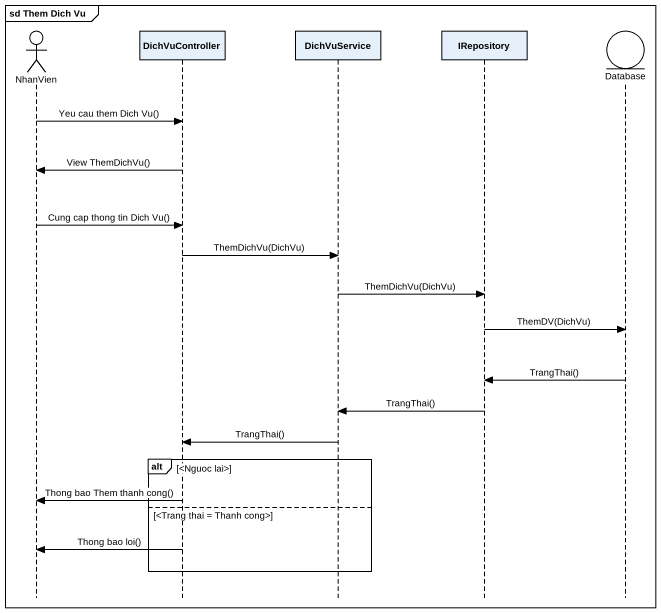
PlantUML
@startuml
mainframe sd Them Dich Vu
hide footbox
actor NhanVien
participant DichVuController
participant DichVuService
participant IRepository
entity "Database" as Database_

NhanVien -> DichVuController : Yeu cau them Dich Vu()
DichVuController -> NhanVien : View ThemDichVu()
NhanVien -> DichVuController : Cung cap thong tin Dich Vu()
DichVuController -> DichVuService : ThemDichVu(DichVu)
DichVuService -> IRepository : ThemDichVu(DichVu)
IRepository -> Database_ : ThemDV(DichVu)
Database_ -> IRepository : TrangThai()
IRepository -> DichVuService : TrangThai()
DichVuService -> DichVuController : TrangThai()
alt <Nguoc lai>
  DichVuController -> NhanVien : Thong bao Them thanh cong()
else <Trang thai = Thanh cong>
  DichVuController -> NhanVien : Thong bao loi()
end
@enduml
